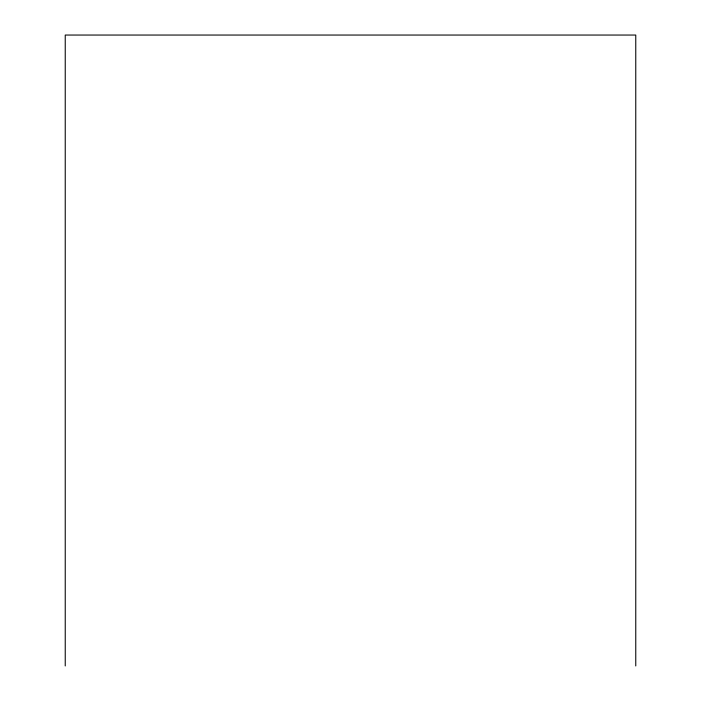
<?xml version="1.0" encoding="UTF-8"?>
<svg xmlns="http://www.w3.org/2000/svg" width="701" height="701" viewBox="0 0 701 701"><rect width="100%" height="100%" fill="white"/><g stroke="black" fill="none" stroke-linecap="round" stroke-linejoin="round"><path stroke-width="1.05" d="M635.763 665.95L635.763 35.05L65.237 35.05L65.237 665.95"/></g></svg>
